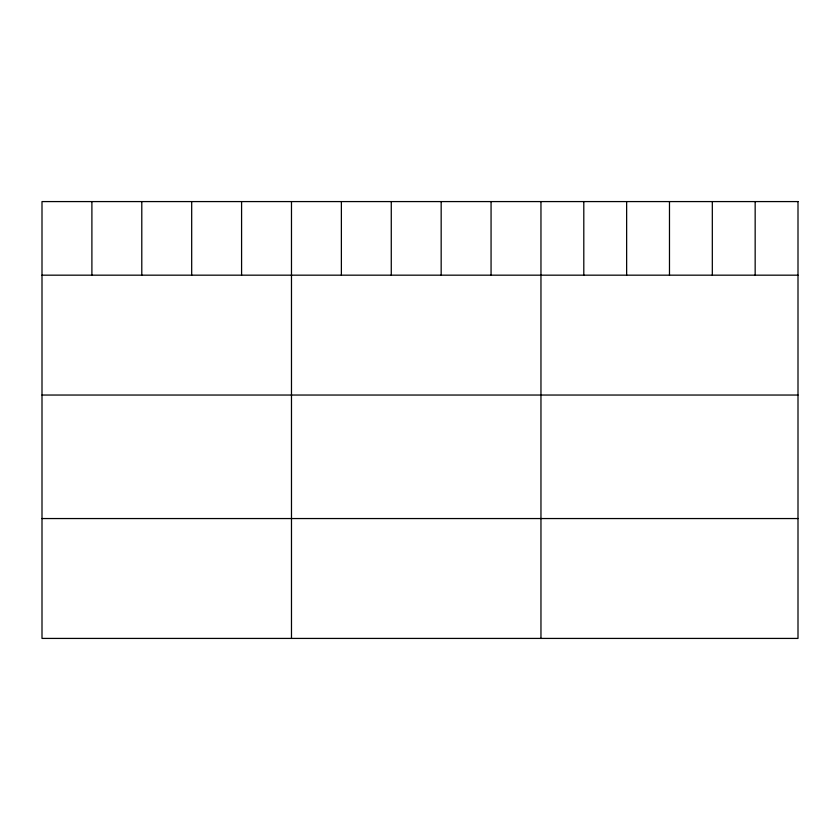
<?xml version="1.0" encoding="UTF-8"?>
<svg xmlns="http://www.w3.org/2000/svg" width="840" height="840" viewBox="0 0 840 840"><rect width="100%" height="100%" fill="white"/><g stroke="black" fill="none" stroke-linecap="round" stroke-linejoin="round"><path stroke-width="1.26" d="M42 275.173L798 275.173M42 395.042L798 395.042M42 518.553L798 518.553M755.16 201.579L755.16 275.173M712.32 201.579L712.32 275.173M669.48 201.579L669.48 275.173M626.64 201.579L626.64 275.173M583.8 201.579L583.8 275.173M540.96 201.579L540.96 638.421M491.064 201.579L491.064 275.173M441.168 201.579L441.168 275.173M391.272 201.579L391.272 275.173M341.376 201.579L341.376 275.173M291.48 201.579L291.48 638.421M241.584 201.579L241.584 275.173M191.688 201.579L191.688 275.173M141.792 201.579L141.792 275.173M91.896 201.579L91.896 275.173M798 201.579L42 201.579L42 638.421L798 638.421L798 201.579"/></g></svg>
